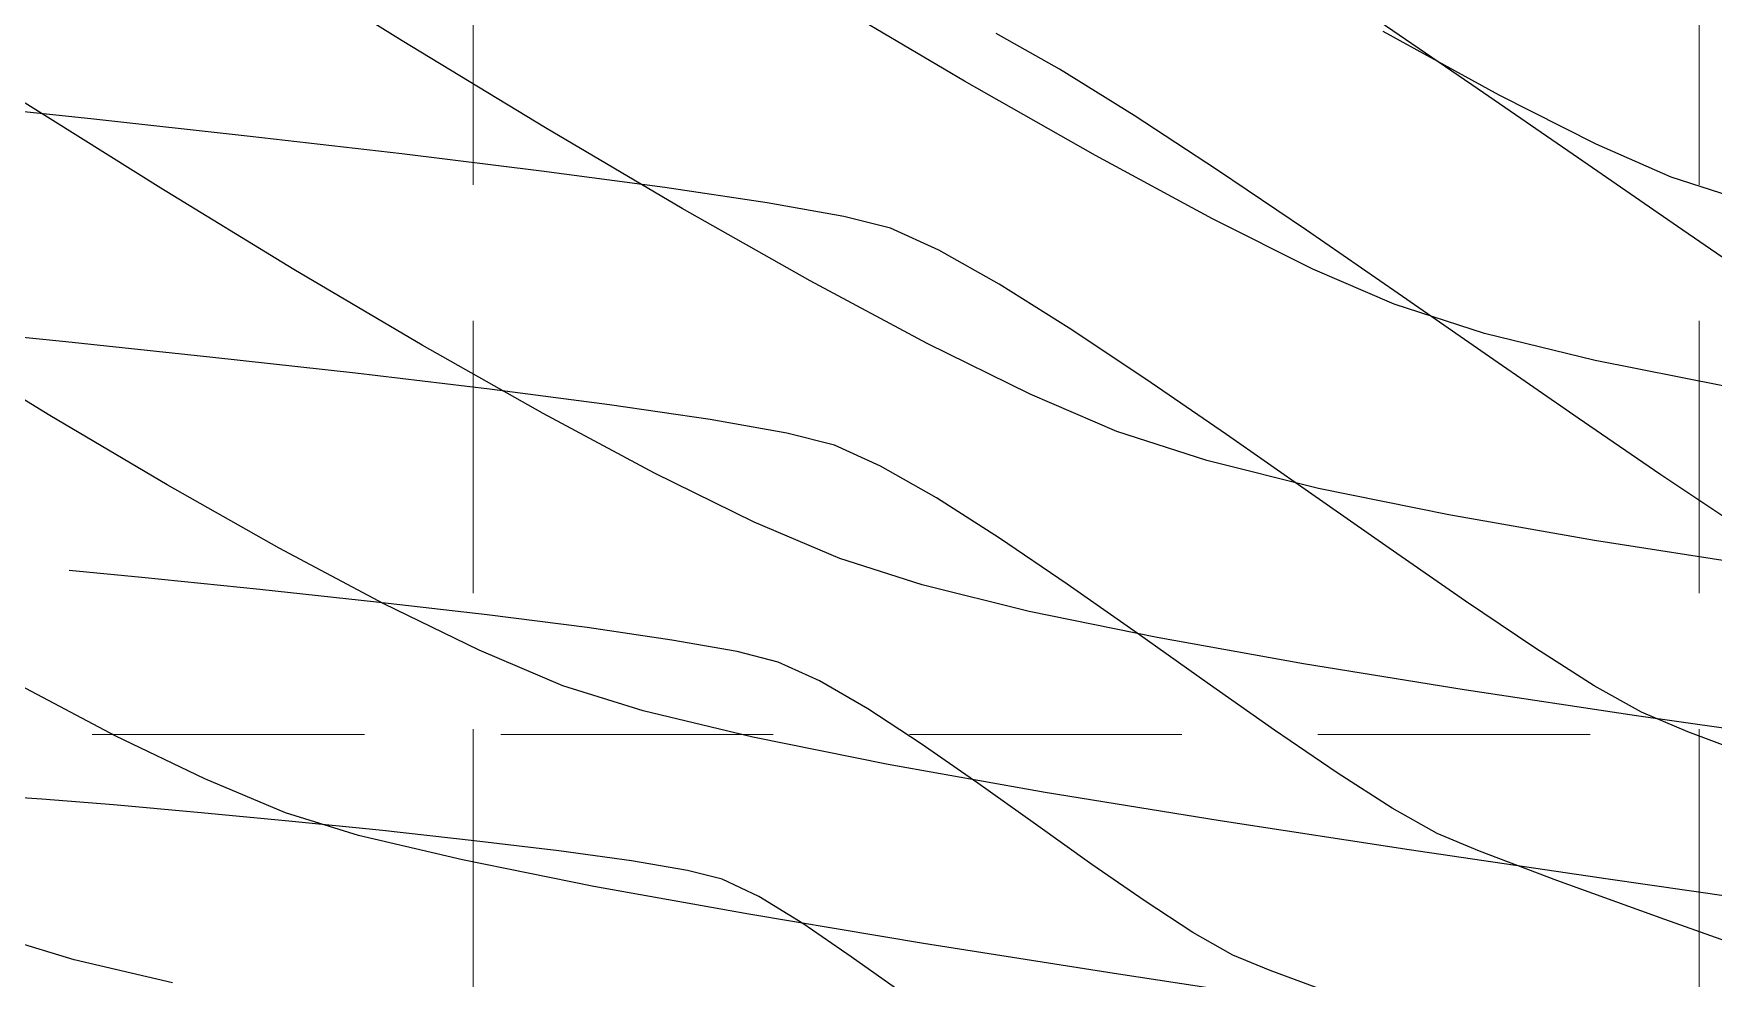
# Model space of a CAD drawing. Header units: inches. Extents: x 2547543 to 2548696, y 7125653 to 7126375.
# Drawn here: x 2547933.13 to 2547957.79, y 7125776.71 to 7125790.6 of the extents above; entities that cross this region are included whole.
import ezdxf

# ---------------------------------------------------------------- set-up
doc = ezdxf.new("R2010")
doc.units = ezdxf.units.IN
doc.header["$MEASUREMENT"] = 0
doc.linetypes.add('HIDDEN', pattern=[0.375, 0.25, -0.125])
for name, color, linetype in [('CONT-MJR', 6, 'Continuous'), ('CONT-MNR', 14, 'Continuous'), ('GRID', 254, 'HIDDEN'), ('V-TOPO-MAJR-E', 6, 'Continuous'), ('V-TOPO-MINR-E', 14, 'Continuous')]:
    doc.layers.add(name, color=color, linetype=linetype)

msp = doc.modelspace()

# ---------------------------------------------------------------- linework, layer by layer
at = {"layer": 'CONT-MJR', "color": 35, "elevation": 570}
for points in [[(2547938.540953381, 7125790.492199296), (2547936.38092264, 7125791.838080369)], [(2547942.65289563, 7125788.028377214), (2547940.643626415, 7125789.213495729)], [(2547947.759819234, 7125785.298607411), (2547946.247038152, 7125786.044525509)], [(2547951.99382998, 7125783.915546544), (2547950.354548506, 7125784.324019133)], [(2547956.048260235, 7125783.148428802), (2547953.907014535, 7125783.52438402)]]:
    msp.add_lwpolyline(points, dxfattribs=at)
at = {"layer": 'CONT-MJR', "color": 35, "extrusion": (0.5195957472367158, 0.8544122303979029, 0), "elevation": 7412260.577888073}
msp.add_lwpolyline([(1525538.12279533, 570), (1525540.583753822, 570)], dxfattribs=at)
at = {"layer": 'CONT-MJR', "color": 35, "extrusion": (0.4929757846363439, 0.8700430309830551, 0), "elevation": 7455816.242871711}
msp.add_lwpolyline([(1296019.035340248, 570.0000000000005), (1296021.195945202, 570.0000000000005)], dxfattribs=at)
at = {"layer": 'CONT-MJR', "color": 35, "extrusion": (-0.4723565685175777, -0.8814075516912134, 0), "elevation": -7484260.77739883}
msp.add_lwpolyline([(-1120132.780539799, 570.0000000000009), (-1120134.725523406, 570.0000000000009)], dxfattribs=at)
at = {"layer": 'CONT-MJR', "color": 35, "extrusion": (-0.3940360000613947, -0.9190950063272113, 0), "elevation": -7553256.827754489}
msp.add_lwpolyline([(-466008.4864831348, 570), (-466009.8739270926, 570)], dxfattribs=at)
at = {"layer": 'CONT-MJR', "color": 35, "extrusion": (0.308457498752977, 0.9512381255306461, 0), "elevation": 7564252.116626416}
msp.add_lwpolyline([(-225705.9099657517, 570), (-225704.5227879002, 570)], dxfattribs=at)
at = {"layer": 'CONT-MJR', "color": 35, "extrusion": (-0.2003123409041183, -0.97973208893121, 0), "elevation": -7491745.389246231}
msp.add_lwpolyline([(1068929.825274427, 570), (1068927.872511447, 570)], dxfattribs=at)
at = {"layer": 'CONT-MJR', "color": 35, "extrusion": (-0.1542977082478279, -0.9880244011305936, 0), "elevation": -7433591.40677559}
msp.add_lwpolyline([(1417953.091042891, 570), (1417950.739415837, 570)], dxfattribs=at)
at = {"layer": 'CONT-MNR', "color": 35}
for points, elevation in [([(2547946.798665327, 7125789.900352286), (2547944.708375855, 7125791.135188663)], 569), ([(2547950.440638572, 7125787.873141949), (2547948.722443594, 7125788.803804845)], 569), ([(2547958.496597998, 7125788.062672488), (2547957.172968622, 7125788.487799918)], 568), ([(2547936.948027312, 7125787.132653194), (2547934.993830065, 7125788.325707548)], 571), ([(2547938.830486587, 7125786.020388449), (2547936.948027312, 7125787.132653194)], 571), ([(2547953.103990335, 7125786.619852231), (2547951.91417818, 7125787.135959207)], 569), ([(2547940.607362381, 7125785.014149879), (2547938.830486587, 7125786.020388449)], 571), ([(2547942.076784176, 7125780.645422616), (2547940.897055472, 7125781.01600917)], 572), ([(2547959.321140411, 7125780.196303697), (2547956.666872666, 7125780.574786011)], 571), ([(2547945.674577831, 7125779.859636328), (2547943.688010593, 7125780.259217593)], 572), ([(2547950.549107199, 7125779.029314009), (2547947.980328997, 7125779.448921057)], 572), ([(2547959.272035103, 7125777.739564528), (2547956.251117145, 7125778.172393514)], 572), ([(2547948.99436486, 7125776.786129792), (2547946.194149727, 7125777.229542338)], 573), ([(2547935.16450762, 7125776.651169923), (2547933.723490193, 7125776.986502542)], 574)]:
    msp.add_lwpolyline(points, dxfattribs=dict(at, elevation=elevation))
at = {"layer": 'CONT-MNR', "color": 35, "extrusion": (-0.4801257811669291, -0.8771996547302365, 0), "elevation": -7474078.974961359}
msp.add_lwpolyline([(-1186210.405579283, 568.0000000000009), (-1186212.348759156, 568.0000000000009)], dxfattribs=at)
at = {"layer": 'CONT-MNR', "color": 35, "extrusion": (-0.4952009408703963, -0.8687784689787577, 0), "elevation": -7452478.491879141}
msp.add_lwpolyline([(-1315094.329966967, 569.0000000000005), (-1315096.544315429, 569.0000000000005)], dxfattribs=at)
at = {"layer": 'CONT-MNR', "color": 35, "extrusion": (0.5310847296722859, 0.8473187180210968, 0), "elevation": 7390983.196449015}
msp.add_lwpolyline([(1625484.354087142, 571), (1625486.705138363, 571)], dxfattribs=at)
at = {"layer": 'CONT-MNR', "color": 35, "extrusion": (-0.4525590205333871, -0.8917344520281031, 0), "elevation": -7507412.027858444}
msp.add_lwpolyline([(-952739.8662040741, 568), (-952741.4624284706, 568)], dxfattribs=at)
at = {"layer": 'CONT-MNR', "color": 35, "extrusion": (-0.402084768095219, -0.9156024460789813, 0), "elevation": -7548884.13868069}
msp.add_lwpolyline([(-532255.191538055, 568), (-532256.3944785423, 568)], dxfattribs=at)
at = {"layer": 'CONT-MNR', "color": 35, "extrusion": (-0.4474140819090656, -0.8943269197052428, 0), "elevation": -7512772.826208124}
msp.add_lwpolyline([(-909475.5223505707, 569.0000000000005), (-909477.1700026491, 569.0000000000005)], dxfattribs=at)
at = {"layer": 'CONT-MNR', "color": 35, "extrusion": (0.3073544768602651, 0.951595095381409, 0), "elevation": 7563988.391527289}
msp.add_lwpolyline([(-234478.6539010322, 569), (-234477.258256481, 569)], dxfattribs=at)
at = {"layer": 'CONT-MNR', "color": 35, "extrusion": (0.522827761626941, 0.852438344792257, 0), "elevation": 7406422.656525618}
msp.add_lwpolyline([(1553602.113493645, 572.0000000000009), (1553604.194038224, 572.0000000000009)], dxfattribs=at)
at = {"layer": 'CONT-MNR', "color": 35, "extrusion": (-0.2377575306693415, -0.9713245372222495, 0), "elevation": -7527246.328244495}
msp.add_lwpolyline([(780683.0040719328, 569), (780681.3307775636, 569)], dxfattribs=at)
at = {"layer": 'CONT-MNR', "color": 35, "extrusion": (-0.1938656887776861, -0.9810280804924767, 0), "elevation": -7484557.214603906}
msp.add_lwpolyline([(1118172.982581174, 569), (1118171.069308093, 569)], dxfattribs=at)
at = {"layer": 'CONT-MNR', "color": 35, "extrusion": (-0.4712887648105689, -0.8819789680957979, 0), "elevation": -7485608.295306921}
msp.add_lwpolyline([(-1111070.533413589, 571.0000000000009), (-1111072.389973506, 571.0000000000009)], dxfattribs=at)
at = {"layer": 'CONT-MNR', "color": 35, "extrusion": (-0.5092657996808846, -0.8606092872351478, 0), "elevation": -7430092.060165178}
msp.add_lwpolyline([(-1436141.468174653, 572), (-1436143.471808515, 572)], dxfattribs=at)
at = {"layer": 'CONT-MNR', "color": 35, "extrusion": (0.4405254762184816, 0.8977401098327289, 0), "elevation": 7519535.706518181}
msp.add_lwpolyline([(851697.8696838929, 571.0000000000009), (851699.5006373073, 571.0000000000009)], dxfattribs=at)
at = {"layer": 'CONT-MNR', "color": 35, "extrusion": (-0.4921148495185758, -0.8705302837255632, 0), "elevation": -7457087.430140158}
msp.add_lwpolyline([(-1288647.557484496, 572), (-1288649.447439504, 572)], dxfattribs=at)
at = {"layer": 'CONT-MNR', "color": 35, "extrusion": (0.392685227861698, 0.9196729374180838, 0), "elevation": 7553930.025858142}
msp.add_lwpolyline([(454913.6441876986, 571.0000000000009), (454915.0110347923, 571.0000000000009)], dxfattribs=at)
at = {"layer": 'CONT-MNR', "color": 35, "extrusion": (0.4694653410818619, 0.8829509009695223, 0), "elevation": 7487884.539214784}
msp.add_lwpolyline([(1095603.387621381, 572.0000000000009), (1095605.127568022, 572.0000000000009)], dxfattribs=at)
at = {"layer": 'CONT-MNR', "color": 35, "extrusion": (-0.3054816674726373, -0.9521979577998144, 0), "elevation": -7563506.386681098}
msp.add_lwpolyline([(249353.2271221131, 571), (249351.9558045445, 571)], dxfattribs=at)
at = {"layer": 'CONT-MNR', "color": 35, "extrusion": (-0.2395490054622401, -0.9708842742479927, 0), "elevation": -7528668.139253512}
msp.add_lwpolyline([(766788.3810682665, 571), (766786.7645121226, 571)], dxfattribs=at)
at = {"layer": 'CONT-MNR', "color": 35, "extrusion": (0.4379161000789101, 0.8990158448501774, 0), "elevation": 7521974.312086048}
msp.add_lwpolyline([(829856.3273589704, 572.0000000000009), (829857.8817465515, 572.0000000000009)], dxfattribs=at)
at = {"layer": 'CONT-MNR', "color": 35, "extrusion": (-0.200967382035047, -0.9795979335206765, 0), "elevation": -7492455.816146062}
msp.add_lwpolyline([(1063916.491781145, 571.0000000000009), (1063914.571500633, 571.0000000000009)], dxfattribs=at)
at = {"layer": 'CONT-MNR', "color": 35, "extrusion": (-0.1763540773208037, -0.9843267950291348, 0), "elevation": -7463439.190480841}
msp.add_lwpolyline([(1251356.609108181, 571.0000000000005), (1251354.429560033, 571.0000000000005)], dxfattribs=at)
at = {"layer": 'CONT-MNR', "color": 35, "extrusion": (-0.3907823607252654, -0.9204831049758537, 0), "elevation": -7554851.393733902}
msp.add_lwpolyline([(-439292.9792307597, 572), (-439294.3140275571, 572)], dxfattribs=at)
at = {"layer": 'CONT-MNR', "color": 35, "extrusion": (-0.1598826699688948, -0.9871360249953487, 0), "elevation": -7441488.797389574}
msp.add_lwpolyline([(1375888.431828528, 571.0000000000009), (1375886.038699976, 571.0000000000009)], dxfattribs=at)
at = {"layer": 'CONT-MNR', "color": 35, "extrusion": (-0.4663185586056661, -0.8846168672933689, 0), "elevation": -7491734.491964377}
msp.add_lwpolyline([(-1068937.897520082, 573.0000000000005), (-1068939.484263618, 573.0000000000005)], dxfattribs=at)
at = {"layer": 'CONT-MNR', "color": 35, "extrusion": (-0.14866930624353, -0.988886968961098, 0), "elevation": -7425394.504084545}
msp.add_lwpolyline([(1460256.290850874, 571), (1460253.730426695, 571)], dxfattribs=at)
at = {"layer": 'CONT-MNR', "color": 35, "extrusion": (0.2330937004017455, 0.9724542800733726, 0), "elevation": 7523405.134592159}
msp.add_lwpolyline([(-816784.2559210972, 572.0000000000009), (-816782.5990551137, 572.0000000000009)], dxfattribs=at)
at = {"layer": 'CONT-MNR', "color": 35, "extrusion": (-0.4338212094419331, -0.9009989779341254, 0), "elevation": -7525668.701108032}
msp.add_lwpolyline([(-795626.935553893, 573.0000000000009), (-795628.3856213144, 573.0000000000009)], dxfattribs=at)
at = {"layer": 'CONT-MNR', "color": 35, "extrusion": (-0.1753660774833457, -0.9845032955090122, 0), "elevation": -7462176.993475082}
msp.add_lwpolyline([(1258843.192450707, 572), (1258840.85040556, 572)], dxfattribs=at)
at = {"layer": 'CONT-MNR', "color": 35, "extrusion": (-0.3880326102294825, -0.9216456441596708, 0), "elevation": -7556125.891153293}
msp.add_lwpolyline([(-416739.8035497703, 573), (-416741.0904371156, 573)], dxfattribs=at)
at = {"layer": 'CONT-MNR', "color": 35, "extrusion": (-0.2958722855917317, -0.9552275072561116, 0), "elevation": -7560604.145726892}
msp.add_lwpolyline([(325539.9025791725, 573), (325538.7817713595, 573)], dxfattribs=at)
at = {"layer": 'CONT-MNR', "color": 35, "extrusion": (0.1517906314539585, 0.9884126689813363, 0), "elevation": 7429965.29169794}
msp.add_lwpolyline([(-1436802.912402306, 572.0000000000009), (-1436800.104214559, 572.0000000000009)], dxfattribs=at)
at = {"layer": 'CONT-MNR', "color": 35, "extrusion": (-0.2302349016610521, -0.973135083149881, 0), "elevation": -7520969.592595864}
msp.add_lwpolyline([(838886.3433131475, 573), (838884.7738529574, 573)], dxfattribs=at)
at = {"layer": 'CONT-MNR', "color": 35, "extrusion": (-0.145598763324888, -0.9893437219279573, 0), "elevation": -7420823.177877371}
msp.add_lwpolyline([(1483300.031161864, 572), (1483297.073280256, 572)], dxfattribs=at)
at = {"layer": 'CONT-MNR', "color": 35, "extrusion": (-0.196932513507302, -0.980417046528515, 0), "elevation": -7488006.782593262}
msp.add_lwpolyline([(1094747.75202634, 573), (1094745.784913664, 573)], dxfattribs=at)
at = {"layer": 'CONT-MNR', "color": 35, "extrusion": (-0.1772939107189481, -0.9841579493262155, 0), "elevation": -7464625.617511722}
msp.add_lwpolyline([(1244221.989119315, 573), (1244219.677997877, 573)], dxfattribs=at)
at = {"layer": 'CONT-MNR', "color": 35, "extrusion": (-0.1647409870303223, -0.9863368629389634, 0), "elevation": -7448167.929513069}
msp.add_lwpolyline([(1339225.681921913, 573.0000000000009), (1339223.081339822, 573.0000000000009)], dxfattribs=at)
at = {"layer": 'CONT-MNR', "color": 35, "extrusion": (-0.2912531818503102, -0.9566460077071718, 0), "elevation": -7558939.910059527}
msp.add_lwpolyline([(362065.4040047817, 574), (362064.3959084863, 574)], dxfattribs=at)
at = {"layer": 'CONT-MNR', "color": 35, "extrusion": (-0.1508437446081765, -0.9885576183068863, 0), "elevation": -7428583.095663603}
msp.add_lwpolyline([(1443918.550271939, 573.0000000000009), (1443915.535774917, 573.0000000000009)], dxfattribs=at)
at = {"layer": 'GRID', "color": 252, "linetype": 'HIDDEN', "lineweight": 0, "ltscale": 16}
for p, q in [((2547939.583313596, 7126356.376313465), (2547939.583313596, 7125726.296813901)), ((2547957.583313596, 7126356.376313465), (2547957.583313596, 7125726.296813901)), ((2547561.986892405, 7125780.2968139), (2548677.986892388, 7125780.2968139))]:
    msp.add_line(p, q, dxfattribs=at)
at = {"layer": 'V-TOPO-MAJR-E', "color": 35, "extrusion": (-0.09596836051255066, -0.9953843849390712, 0), "elevation": -7337413.855134002}
msp.add_lwpolyline([(1852324.757594027, 575), (1852323.681751851, 575)], dxfattribs=at)
at = {"layer": 'V-TOPO-MAJR-E', "color": 35, "elevation": 575}
for points in [[(2547936.450976373, 7125782.430600101), (2547934.717624429, 7125782.607112871)], [(2547946.994751608, 7125779.585535373), (2547946.162865908, 7125780.162518447)], [(2547947.840505957, 7125778.982462201), (2547946.994751608, 7125779.585535373)]]:
    msp.add_lwpolyline(points, dxfattribs=at)
at = {"layer": 'V-TOPO-MAJR-E', "color": 35, "extrusion": (-0.1076024119718965, -0.994194005683916, 0), "elevation": -7358574.28598656}
msp.add_lwpolyline([(1766393.491169162, 575.0000000000009), (1766391.769704727, 575.0000000000009)], dxfattribs=at)
at = {"layer": 'V-TOPO-MAJR-E', "color": 35, "extrusion": (-0.1156514232310564, -0.9932898611707617, 0), "elevation": -7372639.932024651}
msp.add_lwpolyline([(1706735.91933724, 575.0000000000005), (1706734.285336453, 575.0000000000005)], dxfattribs=at)
at = {"layer": 'V-TOPO-MAJR-E', "color": 35, "extrusion": (-0.1268474277439859, -0.9919222399335214, 0), "elevation": -7391421.306489314}
msp.add_lwpolyline([(1623472.494721356, 575), (1623471.014713889, 575)], dxfattribs=at)
at = {"layer": 'V-TOPO-MAJR-E', "color": 35, "extrusion": (-0.1440984268788028, -0.9895633599578424, 0), "elevation": -7418566.974688577}
msp.add_lwpolyline([(1494536.6099321, 575), (1494535.350268095, 575)], dxfattribs=at)
at = {"layer": 'V-TOPO-MAJR-E', "color": 35, "extrusion": (-0.1749617148058511, -0.9845752375274305, 0), "elevation": -7461660.586221402}
msp.add_lwpolyline([(1261903.082327332, 575.0000000000009), (1261902.108880666, 575.0000000000009)], dxfattribs=at)
at = {"layer": 'V-TOPO-MAJR-E', "color": 35, "extrusion": (0.2473465928801675, 0.9689270679419443, 0), "elevation": 7534587.725199581}
msp.add_lwpolyline([(-706234.2278732262, 575.0000000000005), (-706233.6047151412, 575.0000000000005)], dxfattribs=at)
at = {"layer": 'V-TOPO-MAJR-E', "color": 35, "extrusion": (-0.4138080094409697, -0.9103641751093364, 0), "elevation": -7541415.732832353}
msp.add_lwpolyline([(-629147.7443715166, 575.0000000000009), (-629148.4069252643, 575.0000000000009)], dxfattribs=at)
at = {"layer": 'V-TOPO-MAJR-E', "color": 35, "extrusion": (-0.5020719958504872, -0.8648258269632726, 0), "elevation": -7441811.186133631}
msp.add_lwpolyline([(-1374125.959099562, 575), (-1374126.780757639, 575)], dxfattribs=at)
at = {"layer": 'V-TOPO-MAJR-E', "color": 35, "extrusion": (0.5465054749544785, 0.8374555306670199, 0), "elevation": 7359990.535313887}
msp.add_lwpolyline([(1760486.266204479, 575), (1760487.205754419, 575)], dxfattribs=at)
at = {"layer": 'V-TOPO-MAJR-E', "color": 35, "extrusion": (0.5812372845438459, 0.8137341206168611, 0), "elevation": 7279451.777979029}
msp.add_lwpolyline([(2068415.312585498, 575), (2068416.330654195, 575)], dxfattribs=at)
at = {"layer": 'V-TOPO-MAJR-E', "color": 35, "extrusion": (-0.5713615475260032, -0.8206984720399392, 0), "elevation": -7303915.331865553}
msp.add_lwpolyline([(-1980297.238882831, 575), (-1980298.18921281, 575)], dxfattribs=at)
at = {"layer": 'V-TOPO-MAJR-E', "color": 35, "extrusion": (-0.5463674237910245, -0.8375456036658296, 0), "elevation": -7360280.485407578}
msp.add_lwpolyline([(-1759268.1898383, 575), (-1759269.025907075, 575)], dxfattribs=at)
at = {"layer": 'V-TOPO-MAJR-E', "color": 35, "extrusion": (0.4921387057449658, 0.8705167972576232, 0), "elevation": 7457053.80102407}
msp.add_lwpolyline([(1288836.782180912, 575.0000000000005), (1288837.459217053, 575.0000000000005)], dxfattribs=at)
at = {"layer": 'V-TOPO-MAJR-E', "color": 35, "extrusion": (-0.3802960351649138, -0.9248648147907058, 0), "elevation": -7559356.042395537}
msp.add_lwpolyline([(-353394.1841852851, 575), (-353394.7746755905, 575)], dxfattribs=at)
at = {"layer": 'V-TOPO-MAJR-E', "color": 35, "extrusion": (-0.3500637312178014, -0.9367258852438483, 0), "elevation": -7566844.94576828}
msp.add_lwpolyline([(-107742.9600983914, 575.0000000000009), (-107744.1034071664, 575.0000000000009)], dxfattribs=at)
at = {"layer": 'V-TOPO-MINR-E', "color": 35, "extrusion": (-0.5633185399678201, -0.8262398093341445, 0), "elevation": -7322921.109666244}
msp.add_lwpolyline([(-1908868.188997742, 571), (-1908869.95046297, 571)], dxfattribs=at)
at = {"layer": 'V-TOPO-MINR-E', "color": 35, "extrusion": (-0.4894909024511699, -0.8720084038686435, 0), "elevation": -7460946.288867244}
msp.add_lwpolyline([(-1266177.177953269, 572), (-1266178.24663318, 572)], dxfattribs=at)
at = {"layer": 'V-TOPO-MINR-E', "color": 35}
for points, elevation in [([(2547949.290238288, 7125789.392980563), (2547948.192115401, 7125790.074204226)], 572), ([(2547955.814206005, 7125788.766548079), (2547954.339275209, 7125789.782636843)], 571), ([(2547936.305834092, 7125789.086716595), (2547933.967511221, 7125789.34436064)], 573), ([(2547950.512666675, 7125788.591616511), (2547949.290238288, 7125789.392980563)], 572), ([(2547940.587170538, 7125788.577331358), (2547938.5344928, 7125788.829195566)], 573), ([(2547942.397550494, 7125788.336657776), (2547940.587170538, 7125788.577331358)], 573), ([(2547945.026149823, 7125787.911017713), (2547943.899315859, 7125788.112708625)], 573), ([(2547946.419144611, 7125787.417265171), (2547945.711735577, 7125787.737118841)], 573), ([(2547933.60245998, 7125786.066972303), (2547931.466071718, 7125786.281710247)], 574), ([(2547944.189769709, 7125784.726900411), (2547943.063393056, 7125784.926952978)], 574), ([(2547957.022207825, 7125784.11178665), (2547955.807044774, 7125784.944239973)], 572), ([(2547944.887006936, 7125784.549904016), (2547944.189769709, 7125784.726900411)], 574), ([(2547953.032781306, 7125783.034428202), (2547951.850342929, 7125783.863099925)], 573), ([(2547948.304659423, 7125782.509318092), (2547947.309546101, 7125783.184785303)], 574), ([(2547949.333876941, 7125781.787938382), (2547948.304659423, 7125782.509318092)], 574), ([(2547956.045726078, 7125781.015097491), (2547955.170848868, 7125781.571406883)], 573), ([(2547936.874475854, 7125779.027261073), (2547935.533991548, 7125779.154599091)], 576), ([(2547939.597420833, 7125778.738518741), (2547938.252448313, 7125778.88677351)], 576), ([(2547940.83890532, 7125778.587879104), (2547939.597420833, 7125778.738518741)], 576), ([(2547943.237549653, 7125778.175474364), (2547942.729457823, 7125778.300974578)], 576), ([(2547957.079159786, 7125777.582998383), (2547955.495689098, 7125778.155915065)], 574), ([(2547944.421582032, 7125777.521335811), (2547943.77466312, 7125777.919554886)], 576)]:
    msp.add_lwpolyline(points, dxfattribs=dict(at, elevation=elevation))
at = {"layer": 'V-TOPO-MINR-E', "color": 35, "extrusion": (-0.1053170615141901, -0.9944386942159965, 0), "elevation": -7354501.569254735}
msp.add_lwpolyline([(1783296.932883252, 573.0000000000005), (1783294.537893761, 573.0000000000005)], dxfattribs=at)
at = {"layer": 'V-TOPO-MINR-E', "color": 35, "extrusion": (-0.1147860263474575, -0.9933902396114838, 0), "elevation": -7371156.812207416}
msp.add_lwpolyline([(1713156.287000676, 573.0000000000009), (1713154.043513052, 573.0000000000009)], dxfattribs=at)
at = {"layer": 'V-TOPO-MINR-E', "color": 35, "extrusion": (0.5684334277471704, 0.8227292617985595, 0), "elevation": 7310938.188852021}
msp.add_lwpolyline([(1954256.962121088, 571.0000000000005), (1954258.727854152, 571.0000000000005)], dxfattribs=at)
at = {"layer": 'V-TOPO-MINR-E', "color": 35, "extrusion": (-0.5606844756764247, -0.8280295397722551, 0), "elevation": -7328959.745274601}
msp.add_lwpolyline([(-1885539.174099144, 572.0000000000005), (-1885540.749905684, 572.0000000000005)], dxfattribs=at)
at = {"layer": 'V-TOPO-MINR-E', "color": 35, "extrusion": (-0.1474929756384803, -0.9890631032129886, 0), "elevation": -7423657.931063826}
msp.add_lwpolyline([(1469073.60735724, 573.0000000000005), (1469072.088985601, 573.0000000000005)], dxfattribs=at)
at = {"layer": 'V-TOPO-MINR-E', "color": 35, "extrusion": (-0.2458641022606117, -0.9693043088832235, 0), "elevation": -7533505.142801171}
msp.add_lwpolyline([(717759.3522994271, 573.0000000000009), (717758.6450027113, 573.0000000000009)], dxfattribs=at)
at = {"layer": 'V-TOPO-MINR-E', "color": 35, "extrusion": (-0.5666623995086816, -0.8239500743267539, 0), "elevation": -7315124.935555968}
msp.add_lwpolyline([(-1938524.727127049, 571), (-1938526.412618841, 571)], dxfattribs=at)
at = {"layer": 'V-TOPO-MINR-E', "color": 35, "extrusion": (-0.5677090771885485, -0.8232292534147014, 0), "elevation": -7312652.269942543}
msp.add_lwpolyline([(-1947824.257406705, 572), (-1947825.891557598, 572)], dxfattribs=at)
at = {"layer": 'V-TOPO-MINR-E', "color": 35, "extrusion": (0.4924770113092843, 0.8703254525359323, 0), "elevation": 7456559.196082693}
msp.add_lwpolyline([(1291742.850443612, 573.0000000000005), (1291743.870200715, 573.0000000000005)], dxfattribs=at)
at = {"layer": 'V-TOPO-MINR-E', "color": 35, "extrusion": (0.5320748009505538, 0.8466973521828378, 0), "elevation": 7389083.469225296}
msp.add_lwpolyline([(1634110.203140245, 573), (1634111.41639088, 573)], dxfattribs=at)
at = {"layer": 'V-TOPO-MINR-E', "color": 35, "extrusion": (-0.5706952454335975, -0.8211619431266199, 0), "elevation": -7305529.674445339}
msp.add_lwpolyline([(-1974368.828902733, 572.0000000000009), (-1974370.465398146, 572.0000000000009)], dxfattribs=at)
at = {"layer": 'V-TOPO-MINR-E', "color": 35, "extrusion": (0.5540739233733024, 0.8324674692969786, 0), "elevation": 7343736.992465165}
msp.add_lwpolyline([(1827126.900687678, 573.0000000000009), (1827128.254032636, 573.0000000000009)], dxfattribs=at)
at = {"layer": 'V-TOPO-MINR-E', "color": 35, "extrusion": (-0.1047934503186649, -0.9944940084134795, 0), "elevation": -7353558.302224859}
msp.add_lwpolyline([(1787171.159560264, 574.0000000000009), (1787168.993291126, 574.0000000000009)], dxfattribs=at)
at = {"layer": 'V-TOPO-MINR-E', "color": 35, "extrusion": (-0.1105760836993718, -0.9938676620726271, 0), "elevation": -7363828.870697479}
msp.add_lwpolyline([(1744371.572983623, 574.0000000000009), (1744369.462260334, 574.0000000000009)], dxfattribs=at)
at = {"layer": 'V-TOPO-MINR-E', "color": 35, "extrusion": (-0.5700078442889785, -0.8216392501877157, 0), "elevation": -7307179.395501422}
msp.add_lwpolyline([(-1968252.816121382, 572), (-1968254.398878246, 572)], dxfattribs=at)
at = {"layer": 'V-TOPO-MINR-E', "color": 35, "extrusion": (-0.1180938219101249, -0.9930024417022647, 0), "elevation": -7376818.225603854}
msp.add_lwpolyline([(1688599.235074487, 574.0000000000005), (1688597.254513307, 574.0000000000005)], dxfattribs=at)
at = {"layer": 'V-TOPO-MINR-E', "color": 35, "extrusion": (-0.5665508389262846, -0.8240267877392841, 0), "elevation": -7315381.056297624}
msp.add_lwpolyline([(-1937539.716099469, 573), (-1937541.154886694, 573)], dxfattribs=at)
at = {"layer": 'V-TOPO-MINR-E', "color": 35, "extrusion": (-0.1286694782041916, -0.9916875341450356, 0), "elevation": -7394394.61237399}
msp.add_lwpolyline([(1609890.84869238, 574.0000000000009), (1609889.072821429, 574.0000000000009)], dxfattribs=at)
at = {"layer": 'V-TOPO-MINR-E', "color": 35, "extrusion": (-0.1451188591225059, -0.9894142290906183, 0), "elevation": -7420107.590635433}
msp.add_lwpolyline([(1486885.342882064, 574.0000000000009), (1486883.846036192, 574.0000000000009)], dxfattribs=at)
at = {"layer": 'V-TOPO-MINR-E', "color": 35, "extrusion": (-0.4116968934897832, -0.911320836967345, 0), "elevation": -7542856.934831437}
msp.add_lwpolyline([(-611667.3520388831, 574), (-611668.0958991474, 574)], dxfattribs=at)
at = {"layer": 'V-TOPO-MINR-E', "color": 35, "extrusion": (-0.572765074375947, -0.8197195676419565, 0), "elevation": -7300522.298438305}
msp.add_lwpolyline([(-1992794.135199724, 573.0000000000009), (-1992795.60424699, 573.0000000000009)], dxfattribs=at)
at = {"layer": 'V-TOPO-MINR-E', "color": 35, "extrusion": (-0.4958524406516434, -0.8684067924076875, 0), "elevation": -7451484.465429533}
msp.add_lwpolyline([(-1320683.329902004, 574), (-1320684.273529172, 574)], dxfattribs=at)
at = {"layer": 'V-TOPO-MINR-E', "color": 35, "extrusion": (-0.5544076683943387, -0.832245238631951, 0), "elevation": -7343006.810404869}
msp.add_lwpolyline([(-1830062.947677163, 572), (-1830064.254925754, 572)], dxfattribs=at)
at = {"layer": 'V-TOPO-MINR-E', "color": 35, "extrusion": (0.5383112046941234, 0.8427461343137457, 0), "elevation": 7376814.81863462}
msp.add_lwpolyline([(1688616.18503582, 574.0000000000009), (1688617.282865314, 574.0000000000009)], dxfattribs=at)
at = {"layer": 'V-TOPO-MINR-E', "color": 35, "extrusion": (0.5698624572525838, 0.8217400926169097, 0), "elevation": 7307524.386903966}
msp.add_lwpolyline([(1966959.705387667, 573.0000000000009), (1966961.068706782, 573.0000000000009)], dxfattribs=at)
at = {"layer": 'V-TOPO-MINR-E', "color": 35, "extrusion": (-0.558980097132907, -0.8291810725102726, 0), "elevation": -7332819.434744489}
msp.add_lwpolyline([(-1870453.873660339, 573), (-1870455.101104645, 573)], dxfattribs=at)
at = {"layer": 'V-TOPO-MINR-E', "color": 35, "extrusion": (-0.5784908808947121, -0.815688850433583, 0), "elevation": -7286386.209673588}
msp.add_lwpolyline([(-2043864.660778285, 574), (-2043865.920454876, 574)], dxfattribs=at)
at = {"layer": 'V-TOPO-MINR-E', "color": 35, "extrusion": (0.5759431610424088, 0.8174897401487545, 0), "elevation": 7292727.491777342}
msp.add_lwpolyline([(2021120.378318331, 574.0000000000009), (2021121.589309947, 574.0000000000009)], dxfattribs=at)
at = {"layer": 'V-TOPO-MINR-E', "color": 35, "extrusion": (-0.4887791234338946, -0.8724075701730205, 0), "elevation": -7461973.023544326}
msp.add_lwpolyline([(-1260076.062827404, 573), (-1260076.855581695, 573)], dxfattribs=at)
at = {"layer": 'V-TOPO-MINR-E', "color": 35, "extrusion": (-0.3885299028105851, -0.9214361153232477, 0), "elevation": -7555909.003676664}
msp.add_lwpolyline([(-420798.7563313707, 573), (-420799.496639194, 573)], dxfattribs=at)
at = {"layer": 'V-TOPO-MINR-E', "color": 35, "extrusion": (-0.5649709347875325, -0.8251108064043895, 0), "elevation": -7319076.837323974}
msp.add_lwpolyline([(-1923515.48697062, 574.0000000000009), (-1923516.597881689, 574.0000000000009)], dxfattribs=at)
at = {"layer": 'V-TOPO-MINR-E', "color": 35, "extrusion": (-0.3526087488792107, -0.9357708427888944, 0), "elevation": -7566529.552154769}
msp.add_lwpolyline([(-128306.9557777634, 573.0000000000009), (-128308.228655363, 573.0000000000009)], dxfattribs=at)
at = {"layer": 'V-TOPO-MINR-E', "color": 35, "extrusion": (-0.5408616808430188, -0.8411115515766412, 0), "elevation": -7371665.394736213}
msp.add_lwpolyline([(-1710948.158866771, 574.0000000000009), (-1710949.118856765, 574.0000000000009)], dxfattribs=at)
at = {"layer": 'V-TOPO-MINR-E', "color": 35, "extrusion": (-0.06889066548204203, -0.9976242159297465, 0), "elevation": -7284378.852253264}
msp.add_lwpolyline([(2050980.226836052, 576), (2050979.419827489, 576)], dxfattribs=at)
at = {"layer": 'V-TOPO-MINR-E', "color": 35, "extrusion": (-0.0802793245587303, -0.9967724063437922, 0), "elevation": -7307326.588202241}
msp.add_lwpolyline([(1967657.858674807, 576.0000000000005), (1967656.801218048, 576.0000000000005)], dxfattribs=at)
at = {"layer": 'V-TOPO-MINR-E', "color": 35, "extrusion": (-0.08793825922311607, -0.9961259270618389, 0), "elevation": -7322234.381884882}
msp.add_lwpolyline([(1911436.031427319, 576), (1911434.794125865, 576)], dxfattribs=at)
at = {"layer": 'V-TOPO-MINR-E', "color": 35, "extrusion": (0.4898494439764752, 0.8718070441536581, 0), "elevation": 7460417.911923889}
msp.add_lwpolyline([(1269234.78709614, 574.0000000000009), (1269235.546983386, 574.0000000000009)], dxfattribs=at)
at = {"layer": 'V-TOPO-MINR-E', "color": 35, "extrusion": (-0.1014266076080069, -0.9948430244360824, 0), "elevation": -7347460.152521049}
msp.add_lwpolyline([(1812055.018091869, 576.0000000000009), (1812053.632976403, 576.0000000000009)], dxfattribs=at)
at = {"layer": 'V-TOPO-MINR-E', "color": 35, "extrusion": (-0.3855391384726855, -0.9226914829485202, 0), "elevation": -7557231.336498756}
msp.add_lwpolyline([(-396290.7500249213, 574), (-396291.4230347844, 574)], dxfattribs=at)
at = {"layer": 'V-TOPO-MINR-E', "color": 35, "extrusion": (-0.1370012959230861, -0.9905708681943938, 0), "elevation": -7407659.879221808}
msp.add_lwpolyline([(1547676.145571833, 576), (1547675.06790198, 576)], dxfattribs=at)
at = {"layer": 'V-TOPO-MINR-E', "color": 35, "extrusion": (0.1668326428278362, 0.9859852277225454, 0), "elevation": 7450992.160116211}
msp.add_lwpolyline([(-1323421.466171639, 576), (-1323420.631428766, 576)], dxfattribs=at)
at = {"layer": 'V-TOPO-MINR-E', "color": 35, "extrusion": (-0.3518415253353175, -0.9360595819977044, 0), "elevation": -7566629.470123989}
msp.add_lwpolyline([(-122106.4993347516, 574), (-122107.7137829387, 574)], dxfattribs=at)
at = {"layer": 'V-TOPO-MINR-E', "color": 35, "extrusion": (-0.4301406721387389, -0.9027618745671719, 0), "elevation": -7528854.880212045}
msp.add_lwpolyline([(-764900.405522089, 576.0000000000009), (-764901.0004890258, 576.0000000000009)], dxfattribs=at)
at = {"layer": 'V-TOPO-MINR-E', "color": 35, "extrusion": (0.5644529615107483, 0.8254652350291597, 0), "elevation": 7320276.390941739}
msp.add_lwpolyline([(1918925.821597854, 576.0000000000009), (1918926.68418227, 576.0000000000009)], dxfattribs=at)
at = {"layer": 'V-TOPO-MINR-E', "color": 35, "extrusion": (-0.3346238007966738, -0.9423517983961128, 0), "elevation": -7567596.402404472}
msp.add_lwpolyline([(16619.23829674767, 574), (16617.15732767666, 574)], dxfattribs=at)
at = {"layer": 'V-TOPO-MINR-E', "color": 35, "extrusion": (0.5803128197668884, 0.8143936586284319, 0), "elevation": 7281792.854753865}
msp.add_lwpolyline([(2060148.505151272, 576), (2060149.404540735, 576)], dxfattribs=at)

doc.saveas('drawing.dxf')
